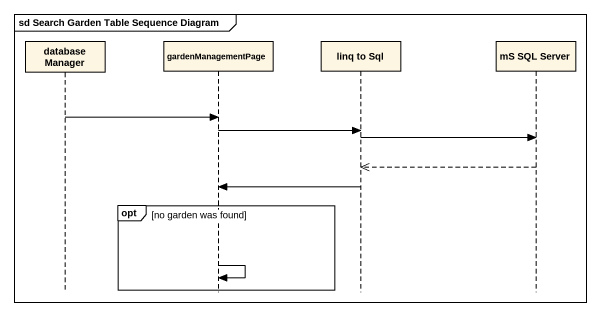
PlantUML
@startuml
mainframe sd Search Garden Table Sequence Diagram
hide footbox
participant "database Manager" as database_Manager
participant gardenManagementPage
participant "linq to Sql" as linq_to_Sql
participant "mS SQL Server" as mS_SQL_Server

database_Manager -> gardenManagementPage
gardenManagementPage -> linq_to_Sql
linq_to_Sql -> mS_SQL_Server
mS_SQL_Server -->> linq_to_Sql
linq_to_Sql -> gardenManagementPage
opt no garden was found
  gardenManagementPage -> gardenManagementPage
end
@enduml
